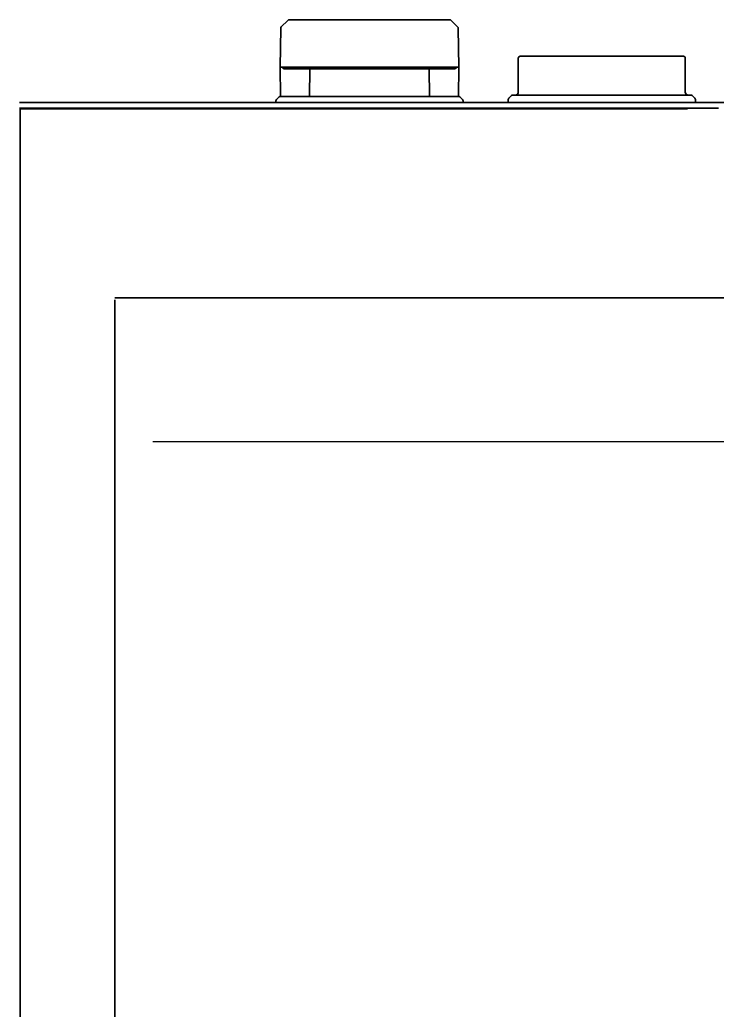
# Model space of a CAD drawing. Header units: inches. Extents: x 786 to 5593, y 691 to 5024.
# Drawn here: x 3594 to 3963, y 3019 to 3543 of the extents above; entities that cross this region are included whole.
import ezdxf

# ---------------------------------------------------------------- set-up
doc = ezdxf.new("R2010")
doc.units = ezdxf.units.IN
doc.layers.add('1', color=7, linetype='Continuous', true_color=0xffffff)

msp = doc.modelspace()

# ---------------------------------------------------------------- linework, layer by layer
at = {"color": 2}
msp.add_line((3664.39, 3319.96), (3987.39, 3319.96), dxfattribs=at)
at = {"layer": '1', "color": 7, "linetype": 'Continuous', "lineweight": 35}
for p, q in [((3735.79, 3542.67), (3732.31, 3539.24)), ((3778.95, 3542.96), (3736.49, 3542.96)), ((3821.4, 3542.96), (3778.95, 3542.96)), ((3825.59, 3539.24), (3822.1, 3542.67)), ((3732.01, 3538.55), (3731.65, 3517.96)), ((3826.25, 3517.96), (3825.89, 3538.55)), ((3857.67, 3522.66), (3857.67, 3504.66)), ((3857.67, 3522.66), (3857.67, 3504.66)), ((3858.67, 3523.66), (3863.76, 3523.66)), ((3858.67, 3523.66), (3863.76, 3523.66)), ((3863.76, 3523.66), (3873.75, 3523.66)), ((3863.76, 3523.66), (3873.75, 3523.66)), ((3873.75, 3523.66), (3876.75, 3523.66)), ((3873.75, 3523.66), (3876.75, 3523.66)), ((3876.75, 3523.66), (3926.92, 3523.66)), ((3876.75, 3523.66), (3926.92, 3523.66)), ((3926.92, 3523.66), (3929.93, 3523.66)), ((3926.92, 3523.66), (3929.93, 3523.66)), ((3929.93, 3523.66), (3939.91, 3523.66)), ((3929.93, 3523.66), (3939.91, 3523.66)), ((3939.91, 3523.66), (3945, 3523.66)), ((3939.91, 3523.66), (3945, 3523.66)), ((3946, 3504.66), (3946, 3522.66)), ((3946, 3504.66), (3946, 3522.66)), ((3731.65, 3517.96), (3731.92, 3502.46)), ((3731.65, 3517.96), (3826.25, 3517.96)), ((3823.43, 3516.96), (3734.47, 3516.96)), ((3747.45, 3516.96), (3747.19, 3502.46)), ((3810.71, 3502.46), (3810.45, 3516.96)), ((3825.98, 3502.46), (3826.25, 3517.96)), ((4002.68, 3499.16), (3593.79, 3499.16)), ((3729.45, 3500.04), (3729.45, 3499.16)), ((3729.45, 3500.04), (3729.45, 3499.16)), ((3731.16, 3502.16), (3729.74, 3500.75)), ((3731.16, 3502.16), (3729.74, 3500.75)), ((3778.95, 3502.46), (3731.86, 3502.46)), ((3778.95, 3502.46), (3731.86, 3502.46)), ((3826.03, 3502.46), (3778.95, 3502.46)), ((3826.03, 3502.46), (3778.95, 3502.46)), ((3828.16, 3500.75), (3826.74, 3502.16)), ((3828.16, 3500.75), (3826.74, 3502.16)), ((3828.45, 3499.16), (3828.45, 3500.04)), ((3828.45, 3499.16), (3828.45, 3500.04)), ((3842.84, 3499.16), (3842.84, 3499.36)), ((3842.84, 3499.16), (3842.84, 3499.36)), ((3846.84, 3499.36), (3846.84, 3499.16)), ((3846.84, 3499.36), (3846.84, 3499.16)), ((3850.84, 3499.16), (3850.84, 3499.36)), ((3850.84, 3499.16), (3850.84, 3499.36)), ((3852.34, 3500.74), (3852.34, 3499.36)), ((3854.04, 3502.86), (3852.63, 3501.45)), ((3854.04, 3502.86), (3852.63, 3501.45)), ((3901.84, 3503.16), (3854.75, 3503.16)), ((3901.84, 3503.16), (3854.75, 3503.16)), ((3948.92, 3503.16), (3901.84, 3503.16)), ((3948.92, 3503.16), (3901.84, 3503.16)), ((3947.69, 3499.16), (3948.4, 3499.16)), ((3962.15, 3499.16), (3948.4, 3499.16)), ((3951.04, 3501.45), (3949.63, 3502.86)), ((3951.04, 3501.45), (3949.63, 3502.86)), ((3951.34, 3499.36), (3951.34, 3500.74)), ((3947.69, 3496.16), (3593.79, 3496.16)), ((3594.24, 3495.91), (3594.24, 2812.91)), ((3947.24, 3495.91), (3594.24, 3495.91)), ((3594.74, 3496.16), (3594.74, 3495.91)), ((3595.14, 3495.91), (3595.14, 3496.16)), ((3597.14, 3496.16), (3597.14, 3495.91)), ((3606.34, 3496.16), (3606.34, 3495.91)), ((3682.14, 3495.91), (3682.14, 3496.16)), ((3859.34, 3495.91), (3859.34, 3496.16)), ((3935.14, 3496.16), (3935.14, 3495.91)), ((3944.34, 3496.16), (3944.34, 3495.91)), ((3946.34, 3496.16), (3946.34, 3495.91)), ((3946.74, 3495.91), (3946.74, 3496.16)), ((3948.4, 3496.16), (3947.69, 3496.16)), ((3962.15, 3496.16), (3948.4, 3496.16)), ((3962.15, 3496.16), (3948.4, 3496.16)), ((3963.57, 3496.16), (3962.15, 3496.16)), ((3963.57, 3496.16), (3962.15, 3496.16)), ((4007.24, 3395.91), (3644.24, 3395.91)), ((3644.24, 3394.91), (3644.24, 2963.91))]:
    msp.add_line(p, q, dxfattribs=at)
for centre, radius, start, end in [((3736.49, 3541.96), 1, 90, 134.5), ((3821.4, 3541.96), 1, 45.5, 90), ((3733.01, 3538.53), 1, 134.5, 179), ((3824.89, 3538.53), 1, 1, 45.5), ((3858.67, 3522.66), 1, 90, 180), ((3858.67, 3522.66), 1, 90, 180), ((3945, 3522.66), 1, 0, 90), ((3945, 3522.66), 1, 0, 90), ((3856.17, 3504.66), 1.5, 270, 0), ((3856.17, 3504.66), 1.5, 270, 0), ((3947.5, 3504.66), 1.5, 180, 270), ((3947.5, 3504.66), 1.5, 180, 270), ((3730.45, 3500.04), 1, 135, 180), ((3730.45, 3500.04), 1, 135, 180), ((3731.86, 3501.46), 1, 90, 135), ((3731.86, 3501.46), 1, 90, 135), ((3826.03, 3501.46), 1, 45, 90), ((3826.03, 3501.46), 1, 45, 90), ((3827.45, 3500.04), 1, 0, 45), ((3827.45, 3500.04), 1, 0, 45), ((3853.34, 3500.74), 1, 135, 180), ((3854.75, 3502.16), 1, 90, 135), ((3854.75, 3502.16), 1, 90, 135), ((3948.92, 3502.16), 1, 45, 90), ((3948.92, 3502.16), 1, 45, 90), ((3950.34, 3500.74), 1, 0, 45), ((3950.34, 3500.74), 1, 0, 45), ((3597.14, 3494.16), 2, 90, 120.0009), ((3944.34, 3494.16), 2, 59.9991, 90)]:
    msp.add_arc(centre, radius, start, end, dxfattribs=at)
for points, knots in [([(3732.74, 3517.94), (3732.74, 3517.93), (3732.74, 3517.92), (3732.75, 3517.91), (3732.76, 3517.89), (3732.77, 3517.88), (3732.78, 3517.86), (3732.79, 3517.85), (3732.8, 3517.83), (3732.81, 3517.82), (3732.82, 3517.8), (3732.83, 3517.79), (3732.84, 3517.77), (3732.85, 3517.76), (3732.86, 3517.74), (3732.87, 3517.73), (3732.88, 3517.72), (3732.89, 3517.7), (3732.9, 3517.69), (3732.91, 3517.68), (3732.92, 3517.66), (3732.94, 3517.65), (3732.95, 3517.64), (3732.96, 3517.62), (3732.97, 3517.61), (3732.98, 3517.6), (3732.99, 3517.59), (3733.01, 3517.57), (3733.02, 3517.56), (3733.03, 3517.55), (3733.04, 3517.54), (3733.05, 3517.53), (3733.07, 3517.51), (3733.08, 3517.5), (3733.09, 3517.49), (3733.1, 3517.48), (3733.12, 3517.47), (3733.13, 3517.46), (3733.14, 3517.45), (3733.15, 3517.44), (3733.17, 3517.43), (3733.18, 3517.42), (3733.19, 3517.41), (3733.2, 3517.4), (3733.22, 3517.39), (3733.23, 3517.38), (3733.24, 3517.37), (3733.25, 3517.36), (3733.27, 3517.35), (3733.28, 3517.34), (3733.29, 3517.33), (3733.3, 3517.33), (3733.32, 3517.32), (3733.33, 3517.31), (3733.34, 3517.3), (3733.35, 3517.29), (3733.36, 3517.29), (3733.38, 3517.28), (3733.39, 3517.27), (3733.4, 3517.26), (3733.41, 3517.26), (3733.43, 3517.25), (3733.44, 3517.24), (3733.45, 3517.24), (3733.46, 3517.23), (3733.47, 3517.22), (3733.48, 3517.22), (3733.5, 3517.21), (3733.53, 3517.19), (3733.57, 3517.17), (3733.6, 3517.15), (3733.64, 3517.14), (3733.68, 3517.12), (3733.72, 3517.11), (3733.75, 3517.09), (3733.79, 3517.08), (3733.83, 3517.06), (3733.87, 3517.05), (3733.91, 3517.04), (3733.94, 3517.03), (3733.98, 3517.02), (3734.02, 3517.01), (3734.06, 3517), (3734.1, 3516.99), (3734.13, 3516.99), (3734.17, 3516.98), (3734.21, 3516.97), (3734.25, 3516.97), (3734.28, 3516.97), (3734.32, 3516.96), (3734.36, 3516.96), (3734.39, 3516.96), (3734.43, 3516.96), (3734.45, 3516.96), (3734.47, 3516.96)], [0, 0, 0, 0, 0.011672, 0.023259, 0.03476, 0.046176, 0.057505, 0.068749, 0.079908, 0.09098, 0.101967, 0.112867, 0.123682, 0.134411, 0.145054, 0.155611, 0.166082, 0.176467, 0.186766, 0.196979, 0.207106, 0.217146, 0.227101, 0.23697, 0.246752, 0.256449, 0.266059, 0.275583, 0.285021, 0.294373, 0.303639, 0.312819, 0.321912, 0.33092, 0.339841, 0.348677, 0.357426, 0.36609, 0.374667, 0.383158, 0.391564, 0.399883, 0.408116, 0.416264, 0.424325, 0.4323, 0.44019, 0.447994, 0.455712, 0.463344, 0.47089, 0.478351, 0.485726, 0.493015, 0.500218, 0.507336, 0.514368, 0.521315, 0.528176, 0.534951, 0.541641, 0.548246, 0.554765, 0.561199, 0.567547, 0.573811, 0.579988, 0.586081, 0.604999, 0.623671, 0.642098, 0.660281, 0.67822, 0.695916, 0.713369, 0.73058, 0.74755, 0.76428, 0.780769, 0.79702, 0.813033, 0.828809, 0.844349, 0.859653, 0.874723, 0.88956, 0.904165, 0.918538, 0.932682, 0.946598, 0.960286, 0.973748, 0.986986, 1, 1, 1, 1]), ([(3823.43, 3516.96), (3823.44, 3516.96), (3823.45, 3516.96), (3823.47, 3516.96), (3823.48, 3516.96), (3823.5, 3516.96), (3823.52, 3516.96), (3823.54, 3516.96), (3823.56, 3516.96), (3823.58, 3516.96), (3823.59, 3516.96), (3823.61, 3516.97), (3823.63, 3516.97), (3823.65, 3516.97), (3823.67, 3516.97), (3823.69, 3516.97), (3823.71, 3516.98), (3823.72, 3516.98), (3823.74, 3516.98), (3823.76, 3516.99), (3823.78, 3516.99), (3823.8, 3516.99), (3823.82, 3517), (3823.84, 3517), (3823.86, 3517), (3823.87, 3517.01), (3823.89, 3517.01), (3823.91, 3517.02), (3823.93, 3517.02), (3823.95, 3517.03), (3823.97, 3517.03), (3823.99, 3517.04), (3824.01, 3517.04), (3824.02, 3517.05), (3824.04, 3517.06), (3824.06, 3517.06), (3824.08, 3517.07), (3824.1, 3517.08), (3824.12, 3517.08), (3824.14, 3517.09), (3824.16, 3517.1), (3824.17, 3517.1), (3824.19, 3517.11), (3824.21, 3517.12), (3824.23, 3517.13), (3824.25, 3517.13), (3824.27, 3517.14), (3824.28, 3517.15), (3824.3, 3517.16), (3824.32, 3517.17), (3824.34, 3517.18), (3824.36, 3517.19), (3824.37, 3517.2), (3824.39, 3517.2), (3824.41, 3517.21), (3824.43, 3517.22), (3824.44, 3517.23), (3824.46, 3517.24), (3824.48, 3517.25), (3824.5, 3517.26), (3824.52, 3517.28), (3824.53, 3517.29), (3824.55, 3517.3), (3824.57, 3517.31), (3824.59, 3517.32), (3824.61, 3517.34), (3824.63, 3517.35), (3824.65, 3517.37), (3824.67, 3517.38), (3824.69, 3517.4), (3824.71, 3517.41), (3824.73, 3517.43), (3824.75, 3517.44), (3824.77, 3517.46), (3824.79, 3517.48), (3824.81, 3517.5), (3824.83, 3517.52), (3824.85, 3517.54), (3824.87, 3517.56), (3824.89, 3517.58), (3824.91, 3517.6), (3824.93, 3517.62), (3824.95, 3517.64), (3824.97, 3517.66), (3824.99, 3517.69), (3825.01, 3517.71), (3825.03, 3517.73), (3825.05, 3517.76), (3825.07, 3517.78), (3825.08, 3517.81), (3825.1, 3517.83), (3825.12, 3517.86), (3825.13, 3517.88), (3825.15, 3517.91), (3825.16, 3517.93), (3825.16, 3517.94)], [0, 0, 0, 0, 0.00651, 0.01307, 0.019681, 0.026343, 0.033056, 0.03982, 0.046635, 0.053501, 0.060419, 0.067389, 0.07441, 0.081484, 0.088609, 0.095787, 0.103017, 0.1103, 0.117636, 0.125024, 0.132465, 0.139959, 0.147506, 0.155106, 0.16276, 0.170467, 0.178228, 0.186042, 0.193911, 0.201833, 0.209809, 0.217839, 0.225924, 0.234062, 0.242255, 0.250503, 0.258805, 0.267162, 0.275573, 0.28404, 0.292561, 0.301137, 0.309768, 0.318455, 0.327197, 0.335993, 0.344846, 0.353753, 0.362716, 0.371735, 0.38081, 0.38994, 0.399125, 0.408367, 0.417664, 0.42659, 0.435804, 0.445304, 0.455092, 0.465168, 0.475531, 0.486183, 0.497122, 0.50835, 0.519867, 0.531672, 0.543766, 0.556149, 0.568821, 0.581782, 0.595033, 0.608573, 0.622403, 0.636523, 0.650932, 0.665631, 0.68062, 0.695899, 0.711469, 0.727328, 0.743477, 0.759916, 0.776646, 0.793665, 0.810975, 0.828574, 0.846463, 0.864642, 0.883111, 0.90187, 0.920918, 0.940255, 0.959881, 0.979796, 1, 1, 1, 1])]:
    msp.add_open_spline(points, degree=3, knots=knots, dxfattribs=at)

doc.saveas('drawing.dxf')
